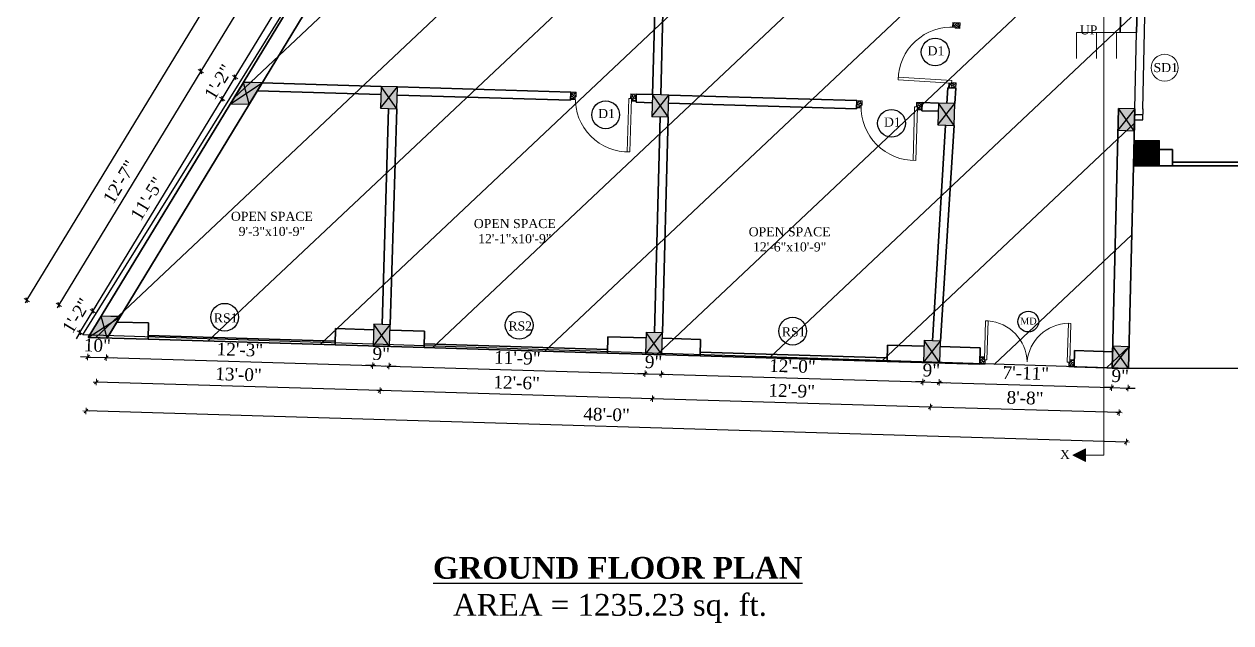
# Model space of a CAD drawing. Header units: inches. Extents: x 118463 to 132921, y -24238 to -19742.
# Drawn here: x 119735 to 120399, y -23437 to -23107 of the extents above; entities that cross this region are included whole.
import ezdxf

# ---------------------------------------------------------------- set-up
doc = ezdxf.new("R2010")
doc.units = ezdxf.units.IN
doc.header["$LTSCALE"] = 5
doc.header["$MEASUREMENT"] = 0
for name, color, linetype, lineweight in [('A-WALL', 7, 'Continuous', 9), ('Dimension', 7, 'Continuous', 18), ('DOOR', 62, 'Continuous', 0)]:
    doc.layers.add(name, color=color, linetype=linetype, lineweight=lineweight)
for name, color, linetype in [('DIM', 5, 'Continuous'), ('TEXT', 6, 'Continuous'), ('WALL', 7, 'Continuous')]:
    doc.layers.add(name, color=color, linetype=linetype)
doc.layers.add('dim line', color=7, linetype='Continuous', lineweight=15, true_color=0xfab2b2)
doc.styles.add('ordinary', font='times.ttf')
doc.dimstyles.new('Copy of 96', dxfattribs={"dimtxt": 7, "dimasz": 4, "dimexe": 0.5, "dimexo": 0.5, "dimgap": 3, "dimtad": 1, "dimdec": 1, "dimzin": 11, "dimdsep": 46, "dimlunit": 4, "dimtxsty": 'ordinary', "dimblk": 'OBLIQUE', "dimcen": 0.09, "dimse1": 1, "dimse2": 1, "dimclrt": 6, "dimazin": 0, "dimtfac": 1, "dimtdec": 1, "dimtix": 1, "dimtmove": 2, "dimatfit": 3, "dimldrblk": 'leader', "dimfxl": 0.5, "dimfxlon": 1, "dimtolj": 1, "dimtzin": 0, "dimarcsym": 0})

# ---------------------------------------------------------------- blocks, each defined once
blk = doc.blocks.new('C1a')
at = {"color": 1, "ltscale": 5}
for p, q in [((18657.75, 4625.76), (18648.75, 4625.76)), ((18648.75, 4625.76), (18648.82, 4613.76)), ((18657.82, 4613.76), (18657.75, 4625.76)), ((18648.82, 4613.76), (18657.82, 4613.76))]:
    blk.add_line(p, q, dxfattribs=at)
blk = doc.blocks.new('c2a')
at = {"color": 1, "ltscale": 5}
for p, q in [((18091.63, 4625.76), (18084.82, 4613.76)), ((18101.98, 4625.76), (18091.63, 4625.76)), ((18095.17, 4613.76), (18101.98, 4625.76)), ((18084.82, 4613.76), (18095.17, 4613.76))]:
    blk.add_line(p, q, dxfattribs=at)
blk = doc.blocks.new('A$C27B36B59')
at = {"layer": 'DOOR'}
for p, q in [((0, 4), (0, 0)), ((2.5, 4), (0, 4)), ((0, 0), (3, 0)), ((2.5, 2.5), (2.5, 4)), ((3, 2.5), (2.5, 2.5)), ((3, 0), (3, 2.5))]:
    blk.add_line(p, q, dxfattribs=at)
for centre, radius, start, end in [((-1.4, -0.54), 4.75, 22.14107, 72.83803), ((1.34, 2.09), 1.64, 45.13802, 144.89476), ((2.21, 0.3), 2.49, 83.31492, 152.65798), ((0.13, 0.37), 2.05, 349.48753, 93.68048), ((1.96, -0.47), 2.01, 58.74475, 166.49498), ((-0.06, 0.32), 1.13, 343.54197, 86.94698), ((2.08, -0.4), 1.17, 38.28162, 160.15192)]:
    blk.add_arc(centre, radius, start, end, dxfattribs=at)
blk = doc.blocks.new('D2')
at = {"layer": 'DOOR'}
for p, q in [((74473.95, 24047.59), (74473.95, 24018.09)), ((74473.95, 24047.59), (74475.45, 24047.59)), ((74475.45, 24047.59), (74475.45, 24018.13))]:
    blk.add_line(p, q, dxfattribs=at)
blk.add_arc((74473.95, 24047.59), 29.5, 180, 272.9146, dxfattribs=at)
at = {"layer": 'DOOR', "xscale": -1, "rotation": 180}
blk.add_blockref('A$C27B36B59', (74441.95, 24050.09), dxfattribs=at)
at = {"layer": 'DOOR', "rotation": 180}
blk.add_blockref('A$C27B36B59', (74477.95, 24050.09), dxfattribs=at)
blk = doc.blocks.new('x-x')
at = {"ltscale": 5}
for points in [[(11364.03, -701.52), (11364.03, -694.51), (11357.15, -698.09)], [(11364.03, -1135.52), (11364.03, -1128.51), (11357.15, -1132.09)]]:
    blk.add_hatch(color=256, dxfattribs=at).paths.add_polyline_path(points)
for p, q in [((11364.03, -694.51), (11357.15, -698.09)), ((11364.03, -701.52), (11364.03, -694.51)), ((11357.15, -698.09), (11364.03, -701.52)), ((11374.13, -698.09), (11364.03, -698.09)), ((11374.13, -698.09), (11374.13, -1132.09)), ((11364.03, -1128.51), (11357.15, -1132.09)), ((11364.03, -1135.52), (11364.03, -1128.51)), ((11357.15, -1132.09), (11364.03, -1135.52)), ((11374.13, -1132.09), (11364.03, -1132.09))]:
    blk.add_line(p, q, dxfattribs=at)
at = {"layer": 'A-WALL', "color": 1, "ltscale": 5}
blk.add_line((11374.13, -1120.09), (11374.13, -1132.09), dxfattribs=at)
at = {"layer": 'TEXT', "style": 'ordinary'}
for p in [(11350.08, -700.97), (11350.08, -1134.1)]:
    blk.add_text('X', height=5, dxfattribs=at).set_placement(p)
blk = doc.blocks.new('oblique')
at = {"color": 0, "lineweight": -2}
blk.add_line((0.25, 0.25), (-0.25, -0.25), dxfattribs=at)
at = {"layer": 'dim line', "lineweight": 9}
for p, q in [((-0.4375, 0), (0.4375, 0)), ((0, 0.4375), (0, -0.4375))]:
    blk.add_line(p, q, dxfattribs=at)
blk = doc.blocks.new('*D2945')
at = {"layer": 'A-WALL', "color": 0, "lineweight": -2, "ltscale": 50, "transparency": 16777216}
blk.add_line((120337.38, -23320.93), (120233.43, -23317.82), dxfattribs=at)
at = {"layer": 'Defpoints', "color": 0, "ltscale": 50, "transparency": 16777216}
for p in [(120234.15, -23293.42), (120338.11, -23296.52), (120233.43, -23317.82)]:
    blk.add_point(p, dxfattribs=at)
at = {"layer": 'A-WALL', "color": 0, "lineweight": -2, "ltscale": 50, "transparency": 16777216, "xscale": 4, "yscale": 4, "zscale": 4}
for p, rotation in [((120233.43, -23317.82), 178.2899854281403), ((120337.38, -23320.93), 358.2899854281403)]:
    blk.add_blockref('oblique', p, dxfattribs=dict(at, rotation=rotation))
at = {"layer": 'A-WALL', "color": 6, "ltscale": 50, "transparency": 16777216, "insert": (120285.6, -23312.82), "char_height": 7, "attachment_point": 5, "rotation": 358.28999, "style": 'ordinary'}
blk.add_mtext('\\A1;8\'-8"', dxfattribs=at)
blk = doc.blocks.new('_OBLIQUE')
at = {"color": 0, "linetype": 'ByBlock'}
blk.add_line((-0.5, -0.5), (0.5, 0.5), dxfattribs=at)
blk = doc.blocks.new('leader')
at = {"layer": 'Dimension'}
for p, q in [((0, -4.33), (0, 4.33)), ((-4.42, 0), (4.42, 0))]:
    blk.add_line(p, q, dxfattribs=at)
blk = doc.blocks.new('*D2946')
at = {"layer": 'A-WALL', "color": 0, "lineweight": -2, "ltscale": 50, "transparency": 16777216}
blk.add_line((120233.43, -23317.82), (120080.49, -23313.26), dxfattribs=at)
at = {"layer": 'Defpoints', "color": 0, "ltscale": 50, "transparency": 16777216}
for p in [(120081.22, -23288.85), (120234.15, -23293.42), (120080.49, -23313.26)]:
    blk.add_point(p, dxfattribs=at)
at = {"layer": 'A-WALL', "color": 0, "lineweight": -2, "ltscale": 50, "transparency": 16777216, "xscale": 4, "yscale": 4, "zscale": 4}
for p, rotation in [((120080.49, -23313.26), 178.2899854281424), ((120233.43, -23317.82), 358.2899854281424)]:
    blk.add_blockref('oblique', p, dxfattribs=dict(at, rotation=rotation))
at = {"layer": 'A-WALL', "color": 6, "ltscale": 50, "transparency": 16777216, "insert": (120157.16, -23308.97), "char_height": 7, "attachment_point": 5, "rotation": 358.28999, "style": 'ordinary'}
blk.add_mtext('\\A1;12\'-9"', dxfattribs=at)
blk = doc.blocks.new('*D2947')
at = {"layer": 'A-WALL', "color": 0, "lineweight": -2, "ltscale": 50, "transparency": 16777216}
blk.add_line((120080.49, -23313.26), (119930.56, -23308.78), dxfattribs=at)
at = {"layer": 'Defpoints', "color": 0, "ltscale": 50, "transparency": 16777216}
for p in [(119931.29, -23284.38), (120081.22, -23288.85), (119930.56, -23308.78)]:
    blk.add_point(p, dxfattribs=at)
at = {"layer": 'A-WALL', "color": 0, "lineweight": -2, "ltscale": 50, "transparency": 16777216, "xscale": 4, "yscale": 4, "zscale": 4}
for p, rotation in [((119930.56, -23308.78), 178.2899854281424), ((120080.49, -23313.26), 358.2899854281424)]:
    blk.add_blockref('oblique', p, dxfattribs=dict(at, rotation=rotation))
at = {"layer": 'A-WALL', "color": 6, "ltscale": 50, "transparency": 16777216, "insert": (120005.72, -23304.46), "char_height": 7, "attachment_point": 5, "rotation": 358.28999, "style": 'ordinary'}
blk.add_mtext('\\A1;12\'-6"', dxfattribs=at)
blk = doc.blocks.new('*D2948')
at = {"layer": 'A-WALL', "color": 0, "lineweight": -2, "ltscale": 50, "transparency": 16777216}
blk.add_line((119930.56, -23308.78), (119774.31, -23304.12), dxfattribs=at)
at = {"layer": 'Defpoints', "color": 0, "ltscale": 50, "transparency": 16777216}
for p in [(119775.03, -23279.71), (119931.29, -23284.38), (119774.31, -23304.12)]:
    blk.add_point(p, dxfattribs=at)
at = {"layer": 'A-WALL', "color": 0, "lineweight": -2, "ltscale": 50, "transparency": 16777216, "xscale": 4, "yscale": 4, "zscale": 4}
for p, rotation in [((119774.31, -23304.12), 178.2899854281424), ((119930.56, -23308.78), 358.2899854281424)]:
    blk.add_blockref('oblique', p, dxfattribs=dict(at, rotation=rotation))
at = {"layer": 'A-WALL', "color": 6, "ltscale": 50, "transparency": 16777216, "insert": (119852.63, -23299.89), "char_height": 7, "attachment_point": 5, "rotation": 358.28999, "style": 'ordinary'}
blk.add_mtext('\\A1;13\'-0"', dxfattribs=at)
blk = doc.blocks.new('*D2934')
at = {"layer": 'A-WALL', "color": 0, "lineweight": -2, "ltscale": 50, "transparency": 16777216}
blk.add_line((120341.4, -23337.1), (119768.65, -23320), dxfattribs=at)
at = {"layer": 'Defpoints', "color": 0, "ltscale": 50, "transparency": 16777216}
for p in [(119769.86, -23279.56), (120342.61, -23296.66), (119768.65, -23320)]:
    blk.add_point(p, dxfattribs=at)
at = {"layer": 'A-WALL', "color": 0, "lineweight": -2, "ltscale": 50, "transparency": 16777216, "xscale": 4, "yscale": 4, "zscale": 4}
for p, rotation in [((119768.65, -23320), 178.2899854281424), ((120341.4, -23337.1), 358.2899854281424)]:
    blk.add_blockref('oblique', p, dxfattribs=dict(at, rotation=rotation))
at = {"layer": 'A-WALL', "color": 6, "ltscale": 50, "transparency": 16777216, "insert": (120055.22, -23322), "char_height": 7, "attachment_point": 5, "rotation": 358.28999, "style": 'ordinary'}
blk.add_mtext('\\A1;48\'-0"', dxfattribs=at)
blk = doc.blocks.new('*D2949')
at = {"layer": 'A-WALL', "color": 0, "lineweight": -2, "ltscale": 50, "transparency": 16777216}
for p, q in [((119772.47, -23264.99), (119774.54, -23261.57)), ((119765.3, -23276.78), (119772.47, -23264.99)), ((119765.3, -23276.78), (119763.22, -23280.2))]:
    blk.add_line(p, q, dxfattribs=at)
at = {"layer": 'Defpoints', "color": 0, "ltscale": 50, "transparency": 16777216}
for p in [(119772.47, -23264.99), (119777.03, -23267.77), (119769.86, -23279.56)]:
    blk.add_point(p, dxfattribs=at)
at = {"layer": 'A-WALL', "color": 0, "lineweight": -2, "ltscale": 50, "transparency": 16777216, "xscale": 4, "yscale": 4, "zscale": 4}
for p, rotation in [((119772.47, -23264.99), 238.7014709224131), ((119765.3, -23276.78), 58.70147092241314)]:
    blk.add_blockref('oblique', p, dxfattribs=dict(at, rotation=rotation))
at = {"layer": 'A-WALL', "color": 6, "ltscale": 50, "transparency": 16777216, "insert": (119763.33, -23267.51), "char_height": 7, "attachment_point": 5, "rotation": 58.70147, "style": 'ordinary'}
blk.add_mtext('\\A1;1\'-2"', dxfattribs=at)
blk = doc.blocks.new('*D2950')
at = {"layer": 'A-WALL', "color": 0, "lineweight": -2, "ltscale": 50, "transparency": 16777216}
blk.add_line((119772.47, -23264.99), (119843.56, -23148.06), dxfattribs=at)
at = {"layer": 'Defpoints', "color": 0, "ltscale": 50, "transparency": 16777216}
for p in [(119843.56, -23148.06), (119848.12, -23150.84), (119777.03, -23267.77)]:
    blk.add_point(p, dxfattribs=at)
at = {"layer": 'A-WALL', "color": 0, "lineweight": -2, "ltscale": 50, "transparency": 16777216, "xscale": 4, "yscale": 4, "zscale": 4}
for p, rotation in [((119843.56, -23148.06), 58.70147092266077), ((119772.47, -23264.99), 238.7014709226608)]:
    blk.add_blockref('oblique', p, dxfattribs=dict(at, rotation=rotation))
at = {"layer": 'A-WALL', "color": 6, "ltscale": 50, "transparency": 16777216, "insert": (119802.41, -23203.12), "char_height": 7, "attachment_point": 5, "rotation": 58.70147, "style": 'ordinary'}
blk.add_mtext('\\A1;11\'-5"', dxfattribs=at)
blk = doc.blocks.new('*D2951')
at = {"layer": 'A-WALL', "color": 0, "lineweight": -2, "ltscale": 50, "transparency": 16777216}
for p, q in [((119843.56, -23148.06), (119850.73, -23136.27)), ((119850.73, -23136.27), (119852.8, -23132.85)), ((119843.56, -23148.06), (119841.48, -23151.48))]:
    blk.add_line(p, q, dxfattribs=at)
at = {"layer": 'Defpoints', "color": 0, "ltscale": 50, "transparency": 16777216}
for p in [(119850.73, -23136.27), (119855.29, -23139.05), (119848.12, -23150.84)]:
    blk.add_point(p, dxfattribs=at)
at = {"layer": 'A-WALL', "color": 0, "lineweight": -2, "ltscale": 50, "transparency": 16777216, "xscale": 4, "yscale": 4, "zscale": 4}
for p, rotation in [((119850.73, -23136.27), 238.7014709226608), ((119843.56, -23148.06), 58.70147092266078)]:
    blk.add_blockref('oblique', p, dxfattribs=dict(at, rotation=rotation))
at = {"layer": 'A-WALL', "color": 6, "ltscale": 50, "transparency": 16777216, "insert": (119841.59, -23138.79), "char_height": 7, "attachment_point": 5, "rotation": 58.70147, "style": 'ordinary'}
blk.add_mtext('\\A1;1\'-2"', dxfattribs=at)
blk = doc.blocks.new('*D2952')
at = {"layer": 'A-WALL', "color": 0, "lineweight": -2, "ltscale": 50, "transparency": 16777216}
blk.add_line((119850.73, -23136.27), (119960.05, -22956.45), dxfattribs=at)
at = {"layer": 'Defpoints', "color": 0, "ltscale": 50, "transparency": 16777216}
for p in [(119960.05, -22956.45), (119964.61, -22959.23), (119855.29, -23139.05)]:
    blk.add_point(p, dxfattribs=at)
at = {"layer": 'A-WALL', "color": 0, "lineweight": -2, "ltscale": 50, "transparency": 16777216, "xscale": 4, "yscale": 4, "zscale": 4}
for p, rotation in [((119960.05, -22956.45), 58.70147092266077), ((119850.73, -23136.27), 238.7014709226608)]:
    blk.add_blockref('oblique', p, dxfattribs=dict(at, rotation=rotation))
at = {"layer": 'A-WALL', "color": 6, "ltscale": 50, "transparency": 16777216, "insert": (119899.77, -23042.95), "char_height": 7, "attachment_point": 5, "rotation": 58.70147, "style": 'ordinary'}
blk.add_mtext('\\A1;17\'-6"', dxfattribs=at)
blk = doc.blocks.new('*D2954')
at = {"layer": 'A-WALL', "color": 0, "lineweight": -2, "ltscale": 50, "transparency": 16777216}
blk.add_line((119948.42, -22941.3), (119831.92, -23132.91), dxfattribs=at)
at = {"layer": 'Defpoints', "color": 0, "ltscale": 50, "transparency": 16777216}
for p in [(119968.2, -22953.33), (119831.92, -23132.91), (119851.71, -23144.94)]:
    blk.add_point(p, dxfattribs=at)
at = {"layer": 'A-WALL', "color": 0, "lineweight": -2, "ltscale": 50, "transparency": 16777216, "xscale": 4, "yscale": 4, "zscale": 4}
for p, rotation in [((119948.42, -22941.3), 58.70147092240802), ((119831.92, -23132.91), 238.701470922408)]:
    blk.add_blockref('oblique', p, dxfattribs=dict(at, rotation=rotation))
at = {"layer": 'A-WALL', "color": 6, "ltscale": 50, "transparency": 16777216, "insert": (119884.56, -23033.7), "char_height": 7, "attachment_point": 5, "rotation": 58.70147, "style": 'ordinary'}
blk.add_mtext('\\A1;18\'-8"', dxfattribs=at)
blk = doc.blocks.new('*D2955')
at = {"layer": 'A-WALL', "color": 0, "lineweight": -2, "ltscale": 50, "transparency": 16777216}
blk.add_line((119831.92, -23132.91), (119753.66, -23261.64), dxfattribs=at)
at = {"layer": 'Defpoints', "color": 0, "ltscale": 50, "transparency": 16777216}
for p in [(119851.71, -23144.94), (119753.66, -23261.64), (119773.45, -23273.66)]:
    blk.add_point(p, dxfattribs=at)
at = {"layer": 'A-WALL', "color": 0, "lineweight": -2, "ltscale": 50, "transparency": 16777216, "xscale": 4, "yscale": 4, "zscale": 4}
for p, rotation in [((119831.92, -23132.91), 58.70147092266078), ((119753.66, -23261.64), 238.7014709226608)]:
    blk.add_blockref('oblique', p, dxfattribs=dict(at, rotation=rotation))
at = {"layer": 'A-WALL', "color": 6, "ltscale": 50, "transparency": 16777216, "insert": (119787.18, -23193.86), "char_height": 7, "attachment_point": 5, "rotation": 58.70147, "style": 'ordinary'}
blk.add_mtext('\\A1;12\'-7"', dxfattribs=at)
blk = doc.blocks.new('*D2935')
at = {"layer": 'A-WALL', "color": 0, "lineweight": -2, "ltscale": 50, "transparency": 16777216}
blk.add_line((119736.09, -23259.02), (119938.01, -22926.9), dxfattribs=at)
at = {"layer": 'Defpoints', "color": 0, "ltscale": 50, "transparency": 16777216}
for p in [(119938.01, -22926.9), (119971.78, -22947.44), (119769.86, -23279.56)]:
    blk.add_point(p, dxfattribs=at)
at = {"layer": 'A-WALL', "color": 0, "lineweight": -2, "ltscale": 50, "transparency": 16777216, "xscale": 4, "yscale": 4, "zscale": 4}
for p, rotation in [((119938.01, -22926.9), 58.70147092240928), ((119736.09, -23259.02), 238.7014709224093)]:
    blk.add_blockref('oblique', p, dxfattribs=dict(at, rotation=rotation))
at = {"layer": 'A-WALL', "color": 6, "ltscale": 50, "transparency": 16777216, "insert": (119831.44, -23089.55), "char_height": 7, "attachment_point": 5, "rotation": 58.70147, "style": 'ordinary'}
blk.add_mtext('\\A1;32\'-5"', dxfattribs=at)
blk = doc.blocks.new('*D2937')
at = {"layer": 'A-WALL', "color": 0, "lineweight": -2, "ltscale": 50, "transparency": 16777216}
for p, q in [((119769.54, -23290.31), (119765.54, -23290.19)), ((119769.54, -23290.31), (119779.89, -23290.62)), ((119779.89, -23290.62), (119783.88, -23290.74))]:
    blk.add_line(p, q, dxfattribs=at)
at = {"layer": 'Defpoints', "color": 0, "ltscale": 50, "transparency": 16777216}
for p in [(119769.86, -23279.56), (119780.21, -23279.87), (119779.89, -23290.62)]:
    blk.add_point(p, dxfattribs=at)
at = {"layer": 'A-WALL', "color": 0, "lineweight": -2, "ltscale": 50, "transparency": 16777216, "xscale": 4, "yscale": 4, "zscale": 4}
for p, rotation in [((119769.54, -23290.31), 358.2899854281424), ((119779.89, -23290.62), 178.2899854281424)]:
    blk.add_blockref('oblique', p, dxfattribs=dict(at, rotation=rotation))
at = {"layer": 'A-WALL', "color": 6, "ltscale": 50, "transparency": 16777216, "insert": (119774.91, -23283.91), "char_height": 7, "attachment_point": 5, "rotation": 358.28999, "style": 'ordinary'}
blk.add_mtext('\\A1;10"', dxfattribs=at)
blk = doc.blocks.new('*D2938')
at = {"layer": 'A-WALL', "color": 0, "lineweight": -2, "ltscale": 50, "transparency": 16777216}
blk.add_line((119779.89, -23290.62), (119926.47, -23295), dxfattribs=at)
at = {"layer": 'Defpoints', "color": 0, "ltscale": 50, "transparency": 16777216}
for p in [(119780.21, -23279.87), (119926.79, -23284.24), (119926.47, -23295)]:
    blk.add_point(p, dxfattribs=at)
at = {"layer": 'A-WALL', "color": 0, "lineweight": -2, "ltscale": 50, "transparency": 16777216, "xscale": 4, "yscale": 4, "zscale": 4}
for p, rotation in [((119779.89, -23290.62), 178.2899854281424), ((119926.47, -23295), 358.2899854281424)]:
    blk.add_blockref('oblique', p, dxfattribs=dict(at, rotation=rotation))
at = {"layer": 'A-WALL', "color": 6, "ltscale": 50, "transparency": 16777216, "insert": (119853.37, -23286.25), "char_height": 7, "attachment_point": 5, "rotation": 358.28999, "style": 'ordinary'}
blk.add_mtext('\\A1;12\'-3"', dxfattribs=at)
blk = doc.blocks.new('*D2939')
at = {"layer": 'A-WALL', "color": 0, "lineweight": -2, "ltscale": 50, "transparency": 16777216}
for p, q in [((119926.47, -23295), (119922.47, -23294.88)), ((119926.47, -23295), (119935.47, -23295.27)), ((119935.47, -23295.27), (119939.46, -23295.39))]:
    blk.add_line(p, q, dxfattribs=at)
at = {"layer": 'Defpoints', "color": 0, "ltscale": 50, "transparency": 16777216}
for p in [(119926.79, -23284.24), (119935.79, -23284.51), (119935.47, -23295.27)]:
    blk.add_point(p, dxfattribs=at)
at = {"layer": 'A-WALL', "color": 0, "lineweight": -2, "ltscale": 50, "transparency": 16777216, "xscale": 4, "yscale": 4, "zscale": 4}
for p, rotation in [((119926.47, -23295), 358.2899854281424), ((119935.47, -23295.27), 178.2899854281424)]:
    blk.add_blockref('oblique', p, dxfattribs=dict(at, rotation=rotation))
at = {"layer": 'A-WALL', "color": 6, "ltscale": 50, "transparency": 16777216, "insert": (119931.16, -23288.56), "char_height": 7, "attachment_point": 5, "rotation": 358.28999, "style": 'ordinary'}
blk.add_mtext('\\A1;9"', dxfattribs=at)
blk = doc.blocks.new('*D2940')
at = {"layer": 'A-WALL', "color": 0, "lineweight": -2, "ltscale": 50, "transparency": 16777216}
blk.add_line((119935.47, -23295.27), (120076.4, -23299.47), dxfattribs=at)
at = {"layer": 'Defpoints', "color": 0, "ltscale": 50, "transparency": 16777216}
for p in [(119935.79, -23284.51), (120076.72, -23288.72), (120076.4, -23299.47)]:
    blk.add_point(p, dxfattribs=at)
at = {"layer": 'A-WALL', "color": 0, "lineweight": -2, "ltscale": 50, "transparency": 16777216, "xscale": 4, "yscale": 4, "zscale": 4}
for p, rotation in [((119935.47, -23295.27), 178.2899854281424), ((120076.4, -23299.47), 358.2899854281424)]:
    blk.add_blockref('oblique', p, dxfattribs=dict(at, rotation=rotation))
at = {"layer": 'A-WALL', "color": 6, "ltscale": 50, "transparency": 16777216, "insert": (120006.13, -23290.8), "char_height": 7, "attachment_point": 5, "rotation": 358.28999, "style": 'ordinary'}
blk.add_mtext('\\A1;11\'-9"', dxfattribs=at)
blk = doc.blocks.new('*D2941')
at = {"layer": 'A-WALL', "color": 0, "lineweight": -2, "ltscale": 50, "transparency": 16777216}
for p, q in [((120076.4, -23299.47), (120072.41, -23299.35)), ((120076.4, -23299.47), (120085.4, -23299.74)), ((120085.4, -23299.74), (120089.4, -23299.86))]:
    blk.add_line(p, q, dxfattribs=at)
at = {"layer": 'Defpoints', "color": 0, "ltscale": 50, "transparency": 16777216}
for p in [(120076.72, -23288.72), (120085.72, -23288.99), (120085.4, -23299.74)]:
    blk.add_point(p, dxfattribs=at)
at = {"layer": 'A-WALL', "color": 0, "lineweight": -2, "ltscale": 50, "transparency": 16777216, "xscale": 4, "yscale": 4, "zscale": 4}
for p, rotation in [((120076.4, -23299.47), 358.2899854281424), ((120085.4, -23299.74), 178.2899854281424)]:
    blk.add_blockref('oblique', p, dxfattribs=dict(at, rotation=rotation))
at = {"layer": 'A-WALL', "color": 6, "ltscale": 50, "transparency": 16777216, "insert": (120081.1, -23293.04), "char_height": 7, "attachment_point": 5, "rotation": 358.28999, "style": 'ordinary'}
blk.add_mtext('\\A1;9"', dxfattribs=at)
blk = doc.blocks.new('*D2942')
at = {"layer": 'A-WALL', "color": 0, "lineweight": -2, "ltscale": 50, "transparency": 16777216}
blk.add_line((120085.4, -23299.74), (120229.34, -23304.04), dxfattribs=at)
at = {"layer": 'Defpoints', "color": 0, "ltscale": 50, "transparency": 16777216}
for p in [(120085.72, -23288.99), (120229.66, -23293.29), (120229.34, -23304.04)]:
    blk.add_point(p, dxfattribs=at)
at = {"layer": 'A-WALL', "color": 0, "lineweight": -2, "ltscale": 50, "transparency": 16777216, "xscale": 4, "yscale": 4, "zscale": 4}
for p, rotation in [((120085.4, -23299.74), 178.2899854281424), ((120229.34, -23304.04), 358.2899854281424)]:
    blk.add_blockref('oblique', p, dxfattribs=dict(at, rotation=rotation))
at = {"layer": 'A-WALL', "color": 6, "ltscale": 50, "transparency": 16777216, "insert": (120157.56, -23295.33), "char_height": 7, "attachment_point": 5, "rotation": 358.28999, "style": 'ordinary'}
blk.add_mtext('\\A1;12\'-0"', dxfattribs=at)
blk = doc.blocks.new('*D2943')
at = {"layer": 'A-WALL', "color": 0, "lineweight": -2, "ltscale": 50, "transparency": 16777216}
for p, q in [((120229.34, -23304.04), (120225.34, -23303.92)), ((120229.34, -23304.04), (120238.33, -23304.31)), ((120238.33, -23304.31), (120242.33, -23304.43))]:
    blk.add_line(p, q, dxfattribs=at)
at = {"layer": 'Defpoints', "color": 0, "ltscale": 50, "transparency": 16777216}
for p in [(120229.66, -23293.29), (120238.65, -23293.55), (120238.33, -23304.31)]:
    blk.add_point(p, dxfattribs=at)
at = {"layer": 'A-WALL', "color": 0, "lineweight": -2, "ltscale": 50, "transparency": 16777216, "xscale": 4, "yscale": 4, "zscale": 4}
for p, rotation in [((120229.34, -23304.04), 358.2899854281424), ((120238.33, -23304.31), 178.2899854281424)]:
    blk.add_blockref('oblique', p, dxfattribs=dict(at, rotation=rotation))
at = {"layer": 'A-WALL', "color": 6, "ltscale": 50, "transparency": 16777216, "insert": (120234.03, -23297.61), "char_height": 7, "attachment_point": 5, "rotation": 358.28999, "style": 'ordinary'}
blk.add_mtext('\\A1;9"', dxfattribs=at)
blk = doc.blocks.new('*D2944')
at = {"layer": 'A-WALL', "color": 0, "lineweight": -2, "ltscale": 50, "transparency": 16777216}
blk.add_line((120238.33, -23304.31), (120333.29, -23307.14), dxfattribs=at)
at = {"layer": 'Defpoints', "color": 0, "ltscale": 50, "transparency": 16777216}
for p in [(120238.65, -23293.55), (120333.61, -23296.39), (120333.29, -23307.14)]:
    blk.add_point(p, dxfattribs=at)
at = {"layer": 'A-WALL', "color": 0, "lineweight": -2, "ltscale": 50, "transparency": 16777216, "xscale": 4, "yscale": 4, "zscale": 4}
for p, rotation in [((120238.33, -23304.31), 178.2899854281424), ((120333.29, -23307.14), 358.2899854281424)]:
    blk.add_blockref('oblique', p, dxfattribs=dict(at, rotation=rotation))
at = {"layer": 'A-WALL', "color": 6, "ltscale": 50, "transparency": 16777216, "insert": (120286.01, -23299.16), "char_height": 7, "attachment_point": 5, "rotation": 358.28999, "style": 'ordinary'}
blk.add_mtext('\\A1;7\'-11"', dxfattribs=at)
blk = doc.blocks.new('*D2966')
at = {"layer": 'A-WALL', "color": 0, "lineweight": -2, "ltscale": 50, "transparency": 16777216}
for p, q in [((120333.29, -23307.14), (120329.29, -23307.02)), ((120333.29, -23307.14), (120342.29, -23307.41)), ((120342.29, -23307.41), (120346.28, -23307.53))]:
    blk.add_line(p, q, dxfattribs=at)
at = {"layer": 'Defpoints', "color": 0, "ltscale": 50, "transparency": 16777216}
for p in [(120333.61, -23296.39), (120342.61, -23296.66), (120342.29, -23307.41)]:
    blk.add_point(p, dxfattribs=at)
at = {"layer": 'A-WALL', "color": 0, "lineweight": -2, "ltscale": 50, "transparency": 16777216, "xscale": 4, "yscale": 4, "zscale": 4}
for p, rotation in [((120333.29, -23307.14), 358.2899854281424), ((120342.29, -23307.41), 178.2899854281424)]:
    blk.add_blockref('oblique', p, dxfattribs=dict(at, rotation=rotation))
at = {"layer": 'A-WALL', "color": 6, "ltscale": 50, "transparency": 16777216, "insert": (120337.98, -23300.71), "char_height": 7, "attachment_point": 5, "rotation": 358.28999, "style": 'ordinary'}
blk.add_mtext('\\A1;9"', dxfattribs=at)

msp = doc.modelspace()

# ---------------------------------------------------------------- hatches: boundary and pattern name
at = {"layer": 'A-WALL', "ltscale": 5}
h = msp.add_hatch(dxfattribs=at)
h.set_pattern_fill('ANSI31', color=256)
h.set_pattern_definition([(45, (95813.88373, -24674.7867), (-0.08838834765, 0.08838834765), [])])
h.paths.add_polyline_path([(120345.58, -23171.07), (120345.58, -23185.07), (120359.58, -23185.07), (120359.58, -23171.07)])
at = {"layer": 'WALL', "linetype": 'ByBlock', "ltscale": 5, "true_color": 0xf8991e}
h = msp.add_hatch(dxfattribs=at)
h.set_pattern_fill('ANSI31', color=30, scale=350, angle=-1.71001)
h.set_pattern_definition([(43.29, (113405.57, -20503.353), (-29.999, 31.8453), [])])
h.paths.add_polyline_path([(119769.86, -23279.56), (119971.78, -22947.44), (120350.61, -22958.75), (120342.79, -23290.66), (120342.61, -23296.66)])
h = msp.add_hatch(color=30, dxfattribs=at)
h.dxf.hatch_style = 1
h.paths.add_polyline_path([(119856.88, -23145.1), (119858.47, -23151.15), (119865.64, -23139.35)])
h.paths.add_polyline_path([(119856.88, -23145.1), (119865.64, -23139.35), (119855.29, -23139.05)])
h.paths.add_polyline_path([(119855.29, -23139.05), (119848.12, -23150.84), (119856.88, -23145.1)])
h.paths.add_polyline_path([(119856.88, -23145.1), (119848.12, -23150.84), (119858.47, -23151.15)])
h = msp.add_hatch(color=30, dxfattribs=at)
h.dxf.hatch_style = 1
h.paths.add_polyline_path([(119935.38, -23147.44), (119930.7, -23153.3), (119939.7, -23153.57)])
h.paths.add_polyline_path([(119939.7, -23153.57), (119940.05, -23141.58), (119935.38, -23147.44)])
h.paths.add_polyline_path([(119935.38, -23147.44), (119940.05, -23141.58), (119931.06, -23141.31)])
h.paths.add_polyline_path([(119931.06, -23141.31), (119930.7, -23153.3), (119935.38, -23147.44)])
h = msp.add_hatch(color=30, dxfattribs=at)
h.dxf.hatch_style = 1
h.paths.add_polyline_path([(120084.88, -23151.9), (120080.2, -23157.77), (120089.2, -23158.03)])
h.paths.add_polyline_path([(120089.2, -23158.03), (120089.55, -23146.04), (120084.88, -23151.9)])
h.paths.add_polyline_path([(120084.88, -23151.9), (120089.55, -23146.04), (120080.56, -23145.77)])
h.paths.add_polyline_path([(120080.56, -23145.77), (120080.2, -23157.77), (120084.88, -23151.9)])
h = msp.add_hatch(color=30, dxfattribs=at)
h.dxf.hatch_style = 1
h.paths.add_polyline_path([(120242.23, -23156.6), (120237.55, -23162.46), (120246.55, -23162.73)])
h.paths.add_polyline_path([(120246.55, -23162.73), (120246.9, -23150.74), (120242.23, -23156.6)])
h.paths.add_polyline_path([(120242.23, -23156.6), (120246.9, -23150.74), (120237.91, -23150.47)])
h.paths.add_polyline_path([(120237.91, -23150.47), (120237.55, -23162.46), (120242.23, -23156.6)])
h = msp.add_hatch(color=30, dxfattribs=at)
h.dxf.hatch_style = 1
h.paths.add_polyline_path([(120345.71, -23165.69), (120341.35, -23159.56), (120336.71, -23165.42)])
h.paths.add_polyline_path([(120345.71, -23165.69), (120345.99, -23153.69), (120341.35, -23159.56)])
h.paths.add_polyline_path([(120345.99, -23153.69), (120337, -23153.43), (120341.35, -23159.56)])
h.paths.add_polyline_path([(120341.35, -23159.56), (120337, -23153.43), (120336.71, -23165.42)])
h = msp.add_hatch(color=30, dxfattribs=at)
h.dxf.hatch_style = 1
h.paths.add_polyline_path([(119778.62, -23273.82), (119780.21, -23279.87), (119787.38, -23268.08)])
h.paths.add_polyline_path([(119778.62, -23273.82), (119787.38, -23268.08), (119777.03, -23267.77)])
h.paths.add_polyline_path([(119777.03, -23267.77), (119769.86, -23279.56), (119778.62, -23273.82)])
h.paths.add_polyline_path([(119778.62, -23273.82), (119769.86, -23279.56), (119780.21, -23279.87)])
h = msp.add_hatch(color=30, dxfattribs=at)
h.dxf.hatch_style = 1
h.paths.add_polyline_path([(119931.47, -23278.38), (119926.79, -23284.24), (119935.79, -23284.51)])
h.paths.add_polyline_path([(119935.79, -23284.51), (119936.15, -23272.52), (119931.47, -23278.38)])
h.paths.add_polyline_path([(119931.47, -23278.38), (119936.15, -23272.52), (119927.15, -23272.25)])
h.paths.add_polyline_path([(119927.15, -23272.25), (119926.79, -23284.24), (119931.47, -23278.38)])
h = msp.add_hatch(color=30, dxfattribs=at)
h.dxf.hatch_style = 1
h.paths.add_polyline_path([(120081.4, -23282.86), (120076.72, -23288.72), (120085.72, -23288.99)])
h.paths.add_polyline_path([(120085.72, -23288.99), (120086.08, -23276.99), (120081.4, -23282.86)])
h.paths.add_polyline_path([(120081.4, -23282.86), (120086.08, -23276.99), (120077.08, -23276.73)])
h.paths.add_polyline_path([(120077.08, -23276.73), (120076.72, -23288.72), (120081.4, -23282.86)])
h = msp.add_hatch(color=30, dxfattribs=at)
h.dxf.hatch_style = 1
h.paths.add_polyline_path([(120234.33, -23287.42), (120229.66, -23293.29), (120238.65, -23293.55)])
h.paths.add_polyline_path([(120238.65, -23293.55), (120239.01, -23281.56), (120234.33, -23287.42)])
h.paths.add_polyline_path([(120234.33, -23287.42), (120239.01, -23281.56), (120230.01, -23281.29)])
h.paths.add_polyline_path([(120230.01, -23281.29), (120229.66, -23293.29), (120234.33, -23287.42)])
h = msp.add_hatch(color=30, dxfattribs=at)
h.dxf.hatch_style = 1
h.paths.add_polyline_path([(120342.61, -23296.66), (120338.25, -23290.52), (120333.61, -23296.39)])
h.paths.add_polyline_path([(120342.61, -23296.66), (120342.89, -23284.66), (120338.25, -23290.52)])
h.paths.add_polyline_path([(120342.89, -23284.66), (120333.89, -23284.39), (120338.25, -23290.52)])
h.paths.add_polyline_path([(120338.25, -23290.52), (120333.89, -23284.39), (120333.61, -23296.39)])

# ---------------------------------------------------------------- linework, layer by layer
at = {"color": 1, "ltscale": 5}
for p, q in [((119848.12, -23150.84), (119865.64, -23139.35)), ((119858.47, -23151.15), (119855.29, -23139.05)), ((119930.7, -23153.3), (119940.05, -23141.58)), ((119939.7, -23153.57), (119931.06, -23141.31)), ((120080.2, -23157.77), (120089.55, -23146.04)), ((120089.2, -23158.03), (120080.56, -23145.77)), ((120237.55, -23162.46), (120246.9, -23150.74)), ((120246.55, -23162.73), (120237.91, -23150.47)), ((120345.99, -23153.69), (120336.71, -23165.42)), ((120345.71, -23165.69), (120337, -23153.43)), ((119769.86, -23279.56), (119787.38, -23268.08)), ((119780.21, -23279.87), (119777.03, -23267.77)), ((119926.79, -23284.24), (119936.15, -23272.52)), ((119935.79, -23284.51), (119927.15, -23272.25)), ((120076.72, -23288.72), (120086.08, -23276.99)), ((120085.72, -23288.99), (120077.08, -23276.73)), ((120229.66, -23293.29), (120239.01, -23281.56)), ((120238.65, -23293.55), (120230.01, -23281.29)), ((120333.61, -23296.39), (120342.89, -23284.66)), ((120342.61, -23296.66), (120333.89, -23284.39))]:
    msp.add_line(p, q, dxfattribs=at)
at = {"layer": 'A-WALL', "lineweight": 30}
for p, q in [((119769.86, -23279.56), (119971.78, -22947.44)), ((119780.21, -23279.87), (119982.13, -22947.74)), ((120337.99, -23111.69), (120341.62, -22958.48)), ((120346.99, -23111.69), (120350.61, -22958.75)), ((120348.91, -23030.78), (120346.99, -23111.69)), ((120080.56, -23145.77), (120081.93, -23092.79)), ((120085.06, -23145.89), (120086.42, -23092.9)), ((119930.92, -23145.81), (119862.95, -23143.78)), ((119931.06, -23141.31), (119865.64, -23139.35)), ((120035.58, -23144.43), (119940.05, -23141.58)), ((120035.58, -23144.43), (120035.44, -23148.93)), ((120243.1, -23142.12), (120242.59, -23150.61)), ((120243.1, -23142.12), (120247.48, -23142.25)), ((120247.48, -23142.25), (120246.9, -23150.74)), ((120035.44, -23148.93), (119939.92, -23146.07)), ((120071.56, -23145.5), (120071.43, -23150)), ((120080.42, -23150.27), (120071.43, -23150)), ((120080.56, -23145.77), (120071.56, -23145.5)), ((120089.4, -23150.54), (120192.79, -23153.62)), ((120089.53, -23146.04), (120192.93, -23149.13)), ((120192.93, -23149.13), (120192.79, -23153.62)), ((120228.91, -23150.2), (120228.78, -23154.7)), ((120228.91, -23150.2), (120237.91, -23150.47)), ((119931.65, -23272.38), (119935.2, -23153.44)), ((119936.15, -23272.52), (119939.7, -23153.57)), ((120081.56, -23276.86), (120084.72, -23157.9)), ((120086.08, -23276.99), (120089.2, -23158.03)), ((120228.78, -23154.7), (120237.77, -23154.97)), ((120333.61, -23296.39), (120337, -23153.43)), ((120345.99, -23153.69), (120345.25, -23185.07)), ((120345.25, -23185.07), (120345.99, -23153.69)), ((120241.87, -23162.59), (120234.7, -23281.43)), ((120246.55, -23162.73), (120239.01, -23281.56)), ((120359.58, -23176.07), (120366.69, -23176.07)), ((120366.69, -23185.07), (120366.69, -23176.07)), ((120462.69, -23183.07), (120366.69, -23183.07)), ((120342.61, -23296.66), (120345.25, -23185.07)), ((120712.05, -23185.07), (120345.25, -23185.07)), ((119785.58, -23271.02), (119803.12, -23271.55)), ((119802.85, -23280.54), (119803.12, -23271.55)), ((119905.8, -23283.62), (119906.07, -23274.62)), ((119906.07, -23274.62), (119927.06, -23275.25)), ((119936.06, -23275.52), (119955.05, -23276.08)), ((119954.78, -23285.08), (119955.05, -23276.08)), ((119769.86, -23279.56), (119802.85, -23280.54)), ((119802.85, -23280.54), (119905.8, -23283.62)), ((119802.91, -23278.54), (119905.86, -23281.62)), ((119905.8, -23283.62), (119954.78, -23285.08)), ((119954.84, -23283.08), (120055.79, -23286.09)), ((120055.73, -23288.09), (120056, -23279.1)), ((120056, -23279.1), (120076.99, -23279.72)), ((120085.99, -23279.99), (120106.98, -23280.62)), ((120106.71, -23289.61), (120106.98, -23280.62)), ((120209.67, -23292.69), (120209.93, -23283.69)), ((120209.93, -23283.69), (120229.93, -23284.29)), ((119954.78, -23285.08), (120055.73, -23288.09)), ((120055.73, -23288.09), (120106.71, -23289.61)), ((120106.71, -23289.61), (120209.67, -23292.69)), ((120106.77, -23287.62), (120209.73, -23290.69)), ((120238.92, -23284.56), (120260.91, -23285.21)), ((120260.64, -23294.21), (120260.91, -23285.21)), ((120312.62, -23295.76), (120312.89, -23286.77)), ((120312.89, -23286.77), (120333.82, -23287.45)), ((120209.67, -23292.69), (120260.64, -23294.21)), ((120312.62, -23295.76), (120342.61, -23296.66))]:
    msp.add_line(p, q, dxfattribs=at)
at = {"layer": 'A-WALL', "ltscale": 5}
for p, q in [((120346.99, -23111.69), (120313.99, -23111.69)), ((120313.99, -23111.69), (120313.99, -23125.97)), ((120324.99, -23111.69), (120324.99, -23125.97)), ((120335.99, -23111.69), (120335.99, -23125.97)), ((120337.99, -23111.69), (120346.99, -23111.69))]:
    msp.add_line(p, q, dxfattribs=at)
msp.add_lwpolyline([(120345.58, -23171.07), (120359.58, -23171.07), (120359.58, -23185.07), (120345.58, -23185.07)], close=True, dxfattribs=at)
msp.add_circle((120362.46, -23130.99), 7.38, dxfattribs=at)
at = {"layer": 'DIM', "ltscale": 5}
msp.add_lwpolyline([(119766.9, -23278.12), (119972.27, -22947.75), (120079.15, -22764.54), (120359.28, -22895.99), (120482.32, -22958.56), (120757.61, -23115.06), (120640.27, -23296.65), (120342.61, -23296.65)], close=True, dxfattribs=at)
at = {"layer": 'DOOR', "ltscale": 0.5}
for p, q in [((120263.22, -23291.79), (120263.86, -23270.34)), ((120265.26, -23270.39), (120263.86, -23270.34)), ((120264.62, -23291.83), (120265.26, -23270.39)), ((120308.8, -23293.15), (120309.44, -23271.7)), ((120309.44, -23271.7), (120310.84, -23271.75)), ((120310.2, -23293.19), (120310.84, -23271.75)), ((120260.76, -23290.21), (120263.16, -23290.28)), ((120260.64, -23294.21), (120263.64, -23294.3)), ((120263.22, -23291.79), (120264.62, -23291.83)), ((120263.71, -23291.9), (120263.64, -23294.3)), ((120310.2, -23293.19), (120308.8, -23293.15)), ((120309.69, -23293.27), (120309.62, -23295.67)), ((120312.74, -23291.76), (120310.34, -23291.69))]:
    msp.add_line(p, q, dxfattribs=at)
for centre, start, end in [((120263.32, -23293.68), 1.70959, 85.2565), ((120309.98, -23295.08), 91.32347, 174.87038)]:
    msp.add_arc(centre, 23.38, start, end, dxfattribs=at)
at = {"layer": 'TEXT'}
for centre, radius in [((120236.14, -23122.38), 7.64), ((120054.74, -23156.92), 7.64), ((120212.09, -23161.62), 7.64), ((119844.97, -23268.38), 7.64), ((120007.13, -23272.81), 7.64), ((120157.67, -23276.05), 7.64), ((120287.39, -23270.79), 5.73)]:
    msp.add_circle(centre, radius, dxfattribs=at)
at = {"layer": 'WALL', "color": 2, "linetype": 'ByBlock'}
for p, q in [((120350.49, -23153.8), (120351.49, -23102.69)), ((120345.99, -23153.69), (120346.99, -23111.69)), ((120345.92, -23156.69), (120350.42, -23156.69)), ((120350.5, -23153.69), (120350.35, -23159.69)), ((120345.85, -23159.69), (120350.37, -23159.69))]:
    msp.add_line(p, q, dxfattribs=at)
at = {"layer": 'WALL', "color": 2, "linetype": 'ByBlock', "ltscale": 5}
for points in [[(119848.12, -23150.84), (119858.47, -23151.15), (119865.64, -23139.35), (119855.29, -23139.05)], [(119930.7, -23153.3), (119939.7, -23153.57), (119940.05, -23141.58), (119931.06, -23141.31)], [(120080.2, -23157.77), (120089.2, -23158.03), (120089.55, -23146.04), (120080.56, -23145.77)], [(120237.55, -23162.46), (120246.55, -23162.73), (120246.9, -23150.74), (120237.91, -23150.47)], [(120337, -23153.43), (120336.71, -23165.42), (120345.71, -23165.69), (120345.99, -23153.69)], [(119769.86, -23279.56), (119780.21, -23279.87), (119787.38, -23268.08), (119777.03, -23267.77)], [(119926.79, -23284.24), (119935.79, -23284.51), (119936.15, -23272.52), (119927.15, -23272.25)], [(120076.72, -23288.72), (120085.72, -23288.99), (120086.08, -23276.99), (120077.08, -23276.73)], [(120229.66, -23293.29), (120238.65, -23293.55), (120239.01, -23281.56), (120230.01, -23281.29)], [(120333.89, -23284.39), (120333.61, -23296.39), (120342.61, -23296.66), (120342.89, -23284.66)]]:
    msp.add_lwpolyline(points, close=True, dxfattribs=at)

# ---------------------------------------------------------------- block references
at = {"layer": 'A-WALL', "color": 1}
msp.add_blockref('x-x', (108954.77, -22212.34), dxfattribs=at)
at = {"layer": 'DOOR', "rotation": 358.2899854281413}
msp.add_blockref('A$C27B36B59', (120260.64, -23294.21), dxfattribs=at)
at = {"layer": 'DOOR', "xscale": -1, "rotation": 358.2899854281413}
msp.add_blockref('A$C27B36B59', (120312.62, -23295.76), dxfattribs=at)
at = {"layer": 'WALL', "color": 2, "linetype": 'ByBlock'}
for p, rotation in [((101249.15, 52781.63), 266.1524916298357), ((44909.1, -44962.39), 358.2899854281413), ((45066.45, -44967.08), 358.2899854281413)]:
    msp.add_blockref('D2', p, dxfattribs=dict(at, rotation=rotation))
at = {"layer": 'WALL', "color": 2, "linetype": 'ByBlock', "ltscale": 5}
for name, p, rotation in [('c2a', (101633.68, -27222.87), 358.2899854281413), ('C1a', (101558.52, -27220.63), 358.2899854281578), ('c2a', (101555.42, -27351.59), 358.2899854281413), ('C1a', (101555.42, -27351.59), 358.2899854281413)]:
    msp.add_blockref(name, p, dxfattribs=dict(at, rotation=rotation))

# ---------------------------------------------------------------- texts
at = {"layer": 'TEXT', "style": 'ordinary'}
for s, height, p in [('UP', 5, (120315.79, -23112.68)), ('D1', 5, (120231.94, -23124.18)), ('SD1', 5, (120356.34, -23133.43)), ('D1', 5, (120050.59, -23158.73)), ('D1', 5, (120207.94, -23163.42)), ('RS1', 5, (119839.04, -23271.27)), ('RS2', 5, (120001.19, -23275.7)), ('MD', 3.75, (120282.89, -23272.39)), ('RS1', 5, (120151.74, -23278.94))]:
    msp.add_text(s, height=height, dxfattribs=at).set_placement(p)
at = {"layer": 'TEXT', "char_height": 5, "attachment_point": 8, "style": 'ordinary'}
for s, insert in [('OPEN SPACE\\P9\'-3"x10\'-9"', (119870.98, -23223.72)), ('OPEN SPACE\\P12\'-1"x10\'-9"', (120004.7, -23227.71)), ('OPEN SPACE\\P12\'-6"x10\'-9"', (120156.02, -23232.23))]:
    msp.add_mtext_dynamic_manual_height_columns(s, width=101.5687, gutter_width=1720.72, heights=[0], dxfattribs=dict(at, insert=insert))
at = {"layer": 'TEXT', "char_height": 12, "width": 219.8151, "attachment_point": 8, "style": 'ordinary'}
for s, insert in [('{\\fTimes New Roman|b1|i0|c0|p18;\\LGROUND FLOOR PLAN}', (120061.38, -23412.56)), ('AREA = 1235.23 sq. ft.', (120057.07, -23436.69))]:
    msp.add_mtext(s, dxfattribs=dict(at, insert=insert))

# ---------------------------------------------------------------- dimensions: what is measured, and where the dimension line sits
at = {"layer": 'A-WALL', "ltscale": 50}
for p1, p2, distance, picture, middle in [((119769.86, -23279.56), (119971.78, -22947.44), 39.53, '*D2935', (119831.44, -23089.55)), ((119968.2, -22953.33), (119851.71, -23144.94), -23.15, '*D2954', (119884.56, -23033.7)), ((119769.86, -23279.56), (119777.03, -23267.77), 5.34, '*D2949', (119763.33, -23267.51)), ((120338.11, -23296.52), (120234.15, -23293.42), 24.41, '*D2945', (120285.6, -23312.82))]:
    dim = msp.add_aligned_dim(p1=p1, p2=p2, distance=distance, dimstyle='Copy of 96', override={"dimdec": 0, "dimblk": 'oblique', "dimtdec": 0, "dimarcsym": 1}, dxfattribs=at)
    dim.commit()
    dim.dimension.update_dxf_attribs({"geometry": picture, "text_midpoint": middle})
for base, p1, p2, angle, picture, middle in [((119960.05, -22956.45), (119855.29, -23139.05), (119964.61, -22959.23), 238.70147, '*D2952', (119899.77, -23042.95)), ((119753.66, -23261.64), (119851.71, -23144.94), (119773.45, -23273.66), 58.70147, '*D2955', (119787.18, -23193.86)), ((119850.73, -23136.27), (119848.12, -23150.84), (119855.29, -23139.05), 238.70147, '*D2951', (119841.59, -23138.79)), ((119843.56, -23148.06), (119777.03, -23267.77), (119848.12, -23150.84), 238.70147, '*D2950', (119802.41, -23203.12)), ((119779.89, -23290.62), (119769.86, -23279.56), (119780.21, -23279.87), 358.28999, '*D2937', (119774.91, -23283.91)), ((119774.31, -23304.12), (119931.29, -23284.38), (119775.03, -23279.71), 358.28999, '*D2948', (119852.63, -23299.89)), ((119926.47, -23295), (119780.21, -23279.87), (119926.79, -23284.24), 358.28999, '*D2938', (119853.37, -23286.25)), ((119935.47, -23295.27), (119926.79, -23284.24), (119935.79, -23284.51), 358.28999, '*D2939', (119931.16, -23288.56)), ((119930.56, -23308.78), (120081.22, -23288.85), (119931.29, -23284.38), 358.28999, '*D2947', (120005.72, -23304.46)), ((120076.4, -23299.47), (119935.79, -23284.51), (120076.72, -23288.72), 358.28999, '*D2940', (120006.13, -23290.8)), ((120085.4, -23299.74), (120076.72, -23288.72), (120085.72, -23288.99), 358.28999, '*D2941', (120081.1, -23293.04)), ((120080.49, -23313.26), (120234.15, -23293.42), (120081.22, -23288.85), 358.28999, '*D2946', (120157.16, -23308.97)), ((120229.34, -23304.04), (120085.72, -23288.99), (120229.66, -23293.29), 358.28999, '*D2942', (120157.56, -23295.33)), ((120238.33, -23304.31), (120229.66, -23293.29), (120238.65, -23293.55), 358.28999, '*D2943', (120234.03, -23297.61)), ((120333.29, -23307.14), (120238.65, -23293.55), (120333.61, -23296.39), 358.28999, '*D2944', (120286.01, -23299.16)), ((120342.29, -23307.41), (120333.61, -23296.39), (120342.61, -23296.66), 358.28999, '*D2966', (120337.98, -23300.71))]:
    dim = msp.add_linear_dim(base=base, p1=p1, p2=p2, angle=angle, dimstyle='Copy of 96', override={"dimdec": 0, "dimblk": 'oblique', "dimtdec": 0, "dimarcsym": 1}, dxfattribs=at)
    dim.commit()
    dim.dimension.update_dxf_attribs({"geometry": picture, "text_midpoint": middle})
dim = msp.add_linear_dim(base=(119768.65, -23320), p1=(120342.61, -23296.66), p2=(119769.86, -23279.56), angle=358.28999, text='48\'-0"', dimstyle='Copy of 96', override={"dimdec": 0, "dimblk": 'oblique', "dimtdec": 0, "dimarcsym": 1}, dxfattribs=at)
dim.commit()
dim.dimension.update_dxf_attribs({"geometry": '*D2934', "text_midpoint": (120055.22, -23322)})

doc.saveas('drawing.dxf')
